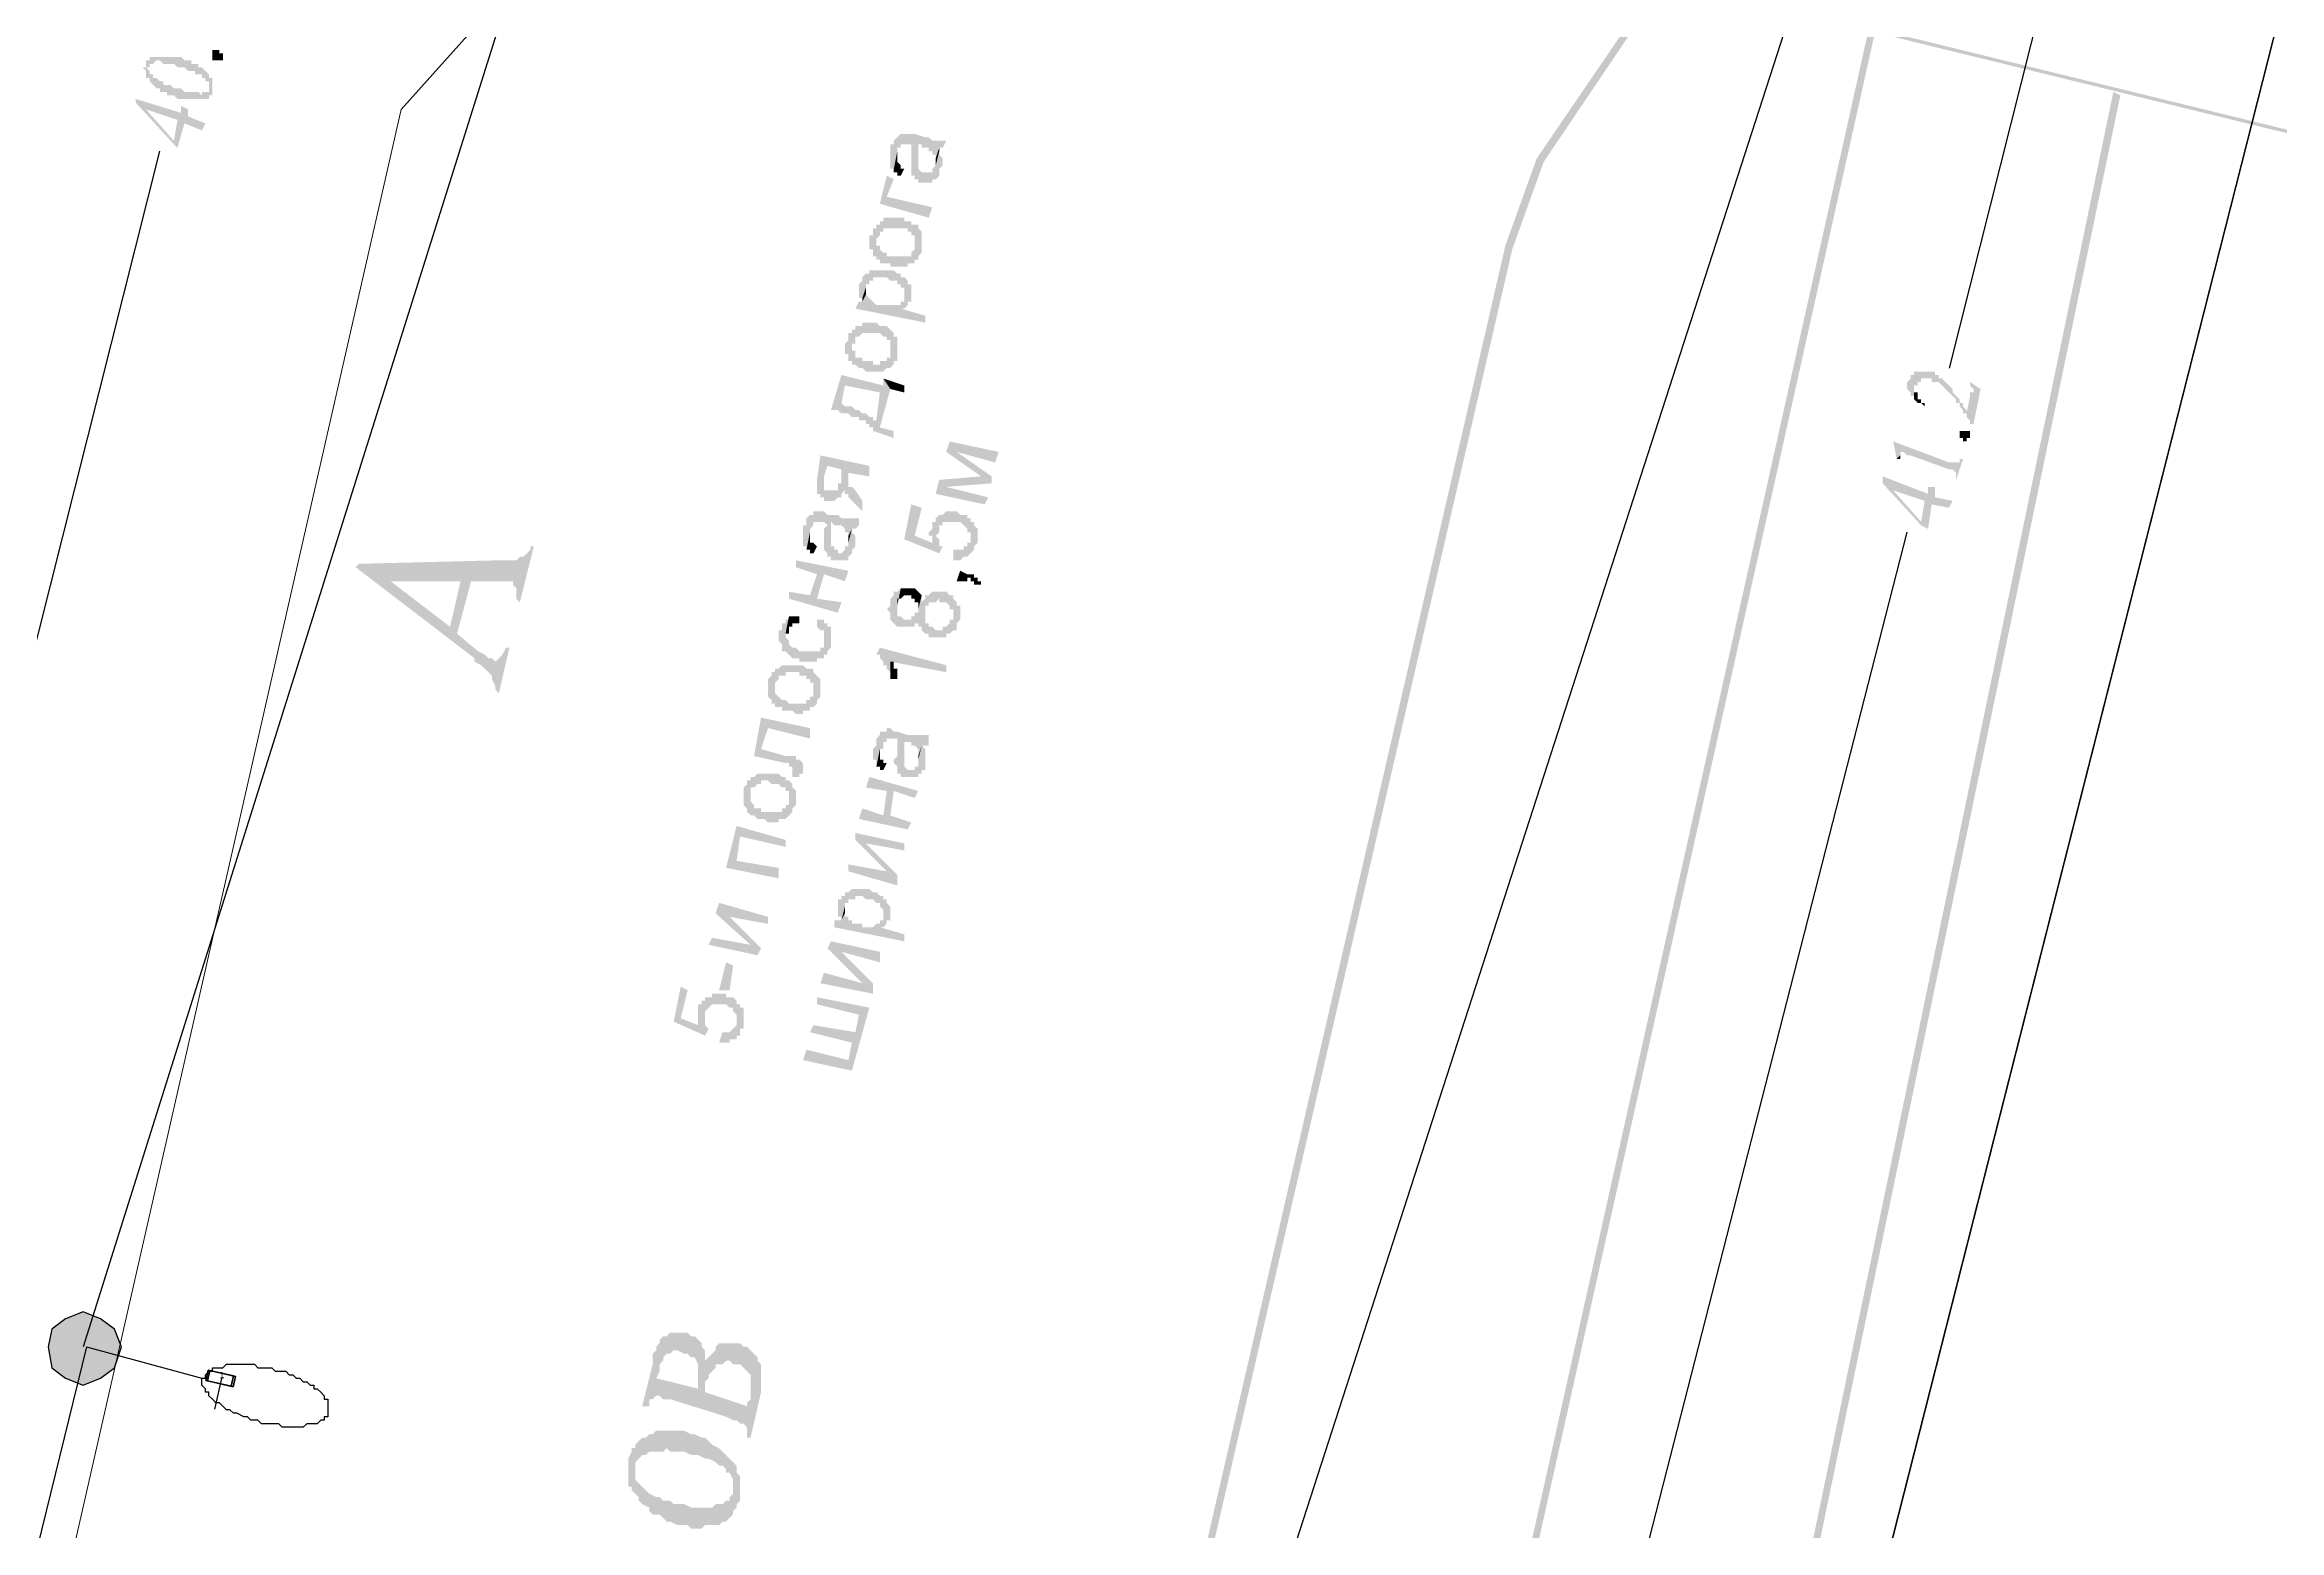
# Model space of a CAD drawing. Extents: x 243 to 885, y -99 to 1005.
# Drawn here: x 317.4 to 353.2, y 21.54 to 45.34 of the extents above; entities that cross this region are included whole.
import ezdxf

# ---------------------------------------------------------------- set-up
doc = ezdxf.new("R2010")
doc.units = 0
doc.header["$MEASUREMENT"] = 0
for name, color, linetype in [('DLXLUM01', 6, 'Continuous'), ('DLXLUMEX', 2, 'Continuous'), ('DLXSCENE', 7, 'Continuous'), ('PDF _Геометрия', 7, 'Continuous'), ('PDF _Сплошная заливка', 7, 'Continuous')]:
    doc.layers.add(name, color=color, linetype=linetype)

# ---------------------------------------------------------------- blocks, each defined once
blk = doc.blocks.new('*U44')
for p, q in [((-0.185, 0.13), (-0.224, -0.035)), ((-0.224, -0.035), (-0.185, 0.13)), ((-0.156, 0.124), (-0.195, -0.042)), ((-0.195, -0.042), (-0.156, 0.124)), ((0.224, 0.035), (-0.185, 0.13)), ((-0.156, 0.124), (-0.185, 0.13)), ((-0.185, 0.13), (0.224, 0.035)), ((-0.185, 0.13), (-0.156, 0.124)), ((0.253, 0.028), (-0.156, 0.124)), ((-0.156, 0.124), (0.253, 0.028)), ((0.185, -0.13), (0.224, 0.035)), ((0.224, 0.035), (0.185, -0.13)), ((0.214, -0.137), (0.253, 0.028)), ((0.253, 0.028), (0.214, -0.137)), ((0.224, 0.035), (0.253, 0.028)), ((0.253, 0.028), (0.224, 0.035)), ((-0.224, -0.035), (0.185, -0.13)), ((0.185, -0.13), (-0.224, -0.035)), ((-0.224, -0.035), (-0.195, -0.042)), ((-0.195, -0.042), (-0.224, -0.035)), ((-0.195, -0.042), (0.214, -0.137)), ((0.214, -0.137), (-0.195, -0.042)), ((0.185, -0.13), (0.214, -0.137)), ((0.214, -0.137), (0.185, -0.13))]:
    blk.add_line(p, q)
at = {"color": 1}
blk.add_line((0.029, -0.007), (-0.084, -0.494), dxfattribs=at)
at = {"layer": 'DLXLUMEX', "color": 7}
blk.add_text('1', height=0.1, dxfattribs=at).set_placement((0, 0))
blk = doc.blocks.new('*U46')
blk.add_line((33.147, -9.687), (212.825, 698.104))

msp = doc.modelspace()

# ---------------------------------------------------------------- hatches: boundary and pattern name
at = {"layer": 'PDF _Сплошная заливка', "linetype": 'ByBlock', "transparency": 33554559}
h = msp.add_hatch(color=256, dxfattribs=at)
h.paths.add_polyline_path([(332.402, -18.186), (321.932, -63.763), (347.576, -69.698), (347.968, -72.441), (347.632, -75.409), (347.016, -76.921), (345.448, -78.88), (344.216, -79.44), (342.537, -80.168), (341.137, -80.28), (327.755, -77.145), (326.299, -76.193), (324.06, -74.401), (322.044, -72.329), (321.26, -70.817), (319.524, -67.122), (318.012, -61.803), (317.676, -58.667), (320.868, -44.67), (334.026, 12.218), (340.913, 42.061), (341.417, 43.461), (342.929, 45.701), (344.216, 46.149), (346.618, 45.561)])
h.paths.add_polyline_path([(346.724, 45.535), (354.743, 43.573), (354.743, 43.629), (346.736, 45.588), (346.736, 45.589), (346.734, 45.589), (344.216, 46.205), (342.873, 45.813), (341.305, 43.517), (340.801, 42.117), (333.914, 12.218), (320.756, -44.67), (317.565, -58.667), (317.9, -61.803), (319.412, -67.178), (321.148, -70.873), (321.932, -72.385), (324.004, -74.457), (326.243, -76.249), (327.755, -77.257), (341.081, -80.392), (342.537, -80.224), (344.272, -79.552), (345.504, -78.936), (347.128, -76.977), (347.688, -75.409), (348.08, -72.441), (347.688, -69.586), (322.044, -63.707), (332.514, -18.186)], flags=0)
for color, points in [(256, [(319.02, 44.973), (318.964, 44.973), (319.02, 44.917), (319.02, 44.861), (319.02, 44.973), (319.076, 44.973), (319.076, 45.029), (319.132, 45.029), (319.188, 45.085), (319.244, 45.085), (319.3, 45.029), (319.356, 45.029), (319.412, 45.029), (319.468, 45.029), (319.524, 44.973), (319.58, 44.973), (319.636, 44.973), (319.692, 44.917), (319.748, 44.917), (319.804, 44.917), (319.804, 44.861), (319.86, 44.861), (319.916, 44.861), (319.916, 44.805), (319.972, 44.805), (319.972, 44.749), (320.028, 44.749), (320.028, 44.693), (320.028, 44.637), (320.028, 44.525), (320.084, 44.525), (320.084, 44.581), (320.084, 44.637), (320.084, 44.693), (320.084, 44.749), (320.084, 44.805), (320.028, 44.805), (320.028, 44.861), (319.972, 44.917), (319.916, 44.973), (319.86, 44.973), (319.86, 45.029), (319.804, 45.029), (319.748, 45.029), (319.748, 45.085), (319.692, 45.085), (319.636, 45.085), (319.58, 45.141), (319.524, 45.141), (319.468, 45.141), (319.412, 45.141), (319.356, 45.141), (319.3, 45.141), (319.244, 45.141), (319.188, 45.141), (319.132, 45.141), (319.076, 45.141), (319.076, 45.085), (319.02, 45.085), (319.02, 45.029)]), (256, [(320.084, 45.197), (320.084, 45.253), (320.14, 45.253), (320.196, 45.253), (320.196, 45.197), (320.252, 45.197), (320.252, 45.141), (320.252, 45.085), (320.196, 45.085), (320.14, 45.085), (320.084, 45.085), (320.084, 45.141), (320.084, 45.197)]), (256, [(319.02, 44.861), (319.02, 44.805), (319.076, 44.805), (319.076, 44.749), (319.132, 44.693), (319.188, 44.637), (319.244, 44.637), (319.244, 44.581), (319.3, 44.581), (319.356, 44.581), (319.356, 44.525), (319.412, 44.525), (319.468, 44.525), (319.524, 44.469), (319.58, 44.469), (319.636, 44.469), (319.692, 44.469), (319.748, 44.469), (319.804, 44.469), (319.86, 44.469), (319.916, 44.469), (319.972, 44.469), (320.028, 44.469), (320.028, 44.525), (320.028, 44.637), (320.028, 44.581), (319.972, 44.581), (319.916, 44.581), (319.916, 44.525), (319.86, 44.581), (319.804, 44.581), (319.748, 44.581), (319.692, 44.581), (319.636, 44.581), (319.58, 44.637), (319.524, 44.637), (319.468, 44.637), (319.412, 44.693), (319.356, 44.693), (319.3, 44.693), (319.3, 44.749), (319.244, 44.749), (319.188, 44.805), (319.132, 44.805), (319.132, 44.861), (319.076, 44.861), (319.076, 44.917), (319.02, 44.973)]), (256, [(318.852, 44.469), (318.852, 44.413), (319.468, 43.741), (319.524, 43.685), (319.636, 44.077), (319.916, 43.965), (319.972, 44.077), (319.692, 44.189), (319.692, 44.301), (319.58, 44.357), (319.58, 44.245), (319.468, 43.797), (319.02, 44.301)]), (256, [(318.852, 44.469), (319.02, 44.301), (319.524, 44.133), (319.468, 43.797), (319.58, 44.245)]), (256, [(350.656, 44.525), (350.544, 44.581), (344.664, 16.249), (329.211, -49.317), (326.467, -61.243), (328.539, -62.923), (346.96, -67.066), (346.96, -66.954), (328.595, -62.867), (326.579, -61.187), (329.323, -49.373), (344.776, 16.249)]), (1, [(330.946, 43.629), (330.946, 43.349), (331.002, 43.349), (331.058, 43.629), (331.058, 43.685), (331.114, 43.685), (331.114, 43.741), (331.17, 43.741), (331.226, 43.741), (331.282, 43.741), (331.282, 43.685), (331.282, 43.629), (331.282, 43.573), (331.282, 43.517), (331.282, 43.461), (331.282, 43.405), (331.282, 43.349), (331.282, 43.293), (331.394, 43.741), (331.45, 43.741), (331.45, 43.685), (331.506, 43.685), (331.562, 43.685), (331.562, 43.629), (331.618, 43.629), (331.618, 43.573), (331.674, 43.573), (331.674, 43.517), (331.73, 43.685), (331.786, 43.685), (331.842, 43.797), (331.786, 43.797), (331.73, 43.797), (331.674, 43.797), (331.618, 43.797), (331.562, 43.853), (331.506, 43.853), (331.338, 43.909), (331.282, 43.909), (331.226, 43.909), (331.17, 43.909), (331.114, 43.909), (331.058, 43.853), (331.002, 43.797), (331.002, 43.741), (330.946, 43.741), (330.946, 43.685)]), (1, [(331.282, 43.293), (331.282, 43.237), (331.338, 43.237), (331.338, 43.181), (331.394, 43.181), (331.394, 43.125), (331.45, 43.125), (331.506, 43.125), (331.562, 43.125), (331.618, 43.125), (331.618, 43.181), (331.674, 43.181), (331.73, 43.237), (331.73, 43.293), (331.73, 43.349), (331.786, 43.405), (331.786, 43.461), (331.786, 43.517), (331.73, 43.573), (331.73, 43.629), (331.674, 43.405), (331.618, 43.349), (331.618, 43.293), (331.562, 43.293), (331.506, 43.293), (331.45, 43.293), (331.394, 43.349), (331.394, 43.405), (331.394, 43.461), (331.394, 43.517), (331.394, 43.573), (331.394, 43.629), (331.394, 43.685), (331.394, 43.741)]), (1, [(331.674, 43.517), (331.674, 43.405), (331.73, 43.629), (331.73, 43.685)]), (1, [(331.002, 43.349), (331.002, 43.293), (331.058, 43.293), (331.058, 43.237), (331.114, 43.237), (331.17, 43.349), (331.114, 43.349), (331.114, 43.405), (331.058, 43.461), (331.058, 43.517), (331.058, 43.573), (331.058, 43.629)]), (1, [(330.89, 43.237), (330.779, 42.789), (331.562, 42.565), (331.618, 42.733), (330.89, 42.901), (331.002, 43.181)]), (1, [(330.611, 42.285), (330.611, 42.061), (330.667, 42.061), (330.667, 41.949), (330.723, 42.229), (330.779, 42.285), (330.779, 42.341), (330.835, 42.341), (330.835, 42.397), (330.89, 42.397), (330.946, 42.397), (331.002, 42.397), (331.058, 42.397), (331.114, 42.397), (331.17, 42.397), (331.226, 42.397), (331.226, 42.341), (331.282, 42.341), (331.282, 42.285), (331.338, 42.285), (331.338, 42.229), (331.338, 42.173), (331.338, 42.117), (331.282, 41.837), (331.338, 41.837), (331.338, 41.893), (331.394, 41.893), (331.394, 41.949), (331.45, 42.005), (331.45, 42.061), (331.45, 42.117), (331.45, 42.173), (331.45, 42.229), (331.45, 42.285), (331.45, 42.341), (331.394, 42.397), (331.394, 42.453), (331.338, 42.453), (331.282, 42.453), (331.282, 42.509), (331.226, 42.509), (331.17, 42.509), (331.17, 42.565), (331.114, 42.565), (331.058, 42.565), (331.002, 42.565), (330.946, 42.565), (330.89, 42.565), (330.835, 42.565), (330.835, 42.509), (330.779, 42.509), (330.779, 42.453), (330.723, 42.453), (330.723, 42.397), (330.667, 42.397), (330.667, 42.341), (330.667, 42.285)]), (1, [(330.667, 41.949), (330.723, 41.949), (330.723, 41.893), (330.779, 41.893), (330.779, 41.837), (330.835, 41.837), (330.89, 41.837), (330.946, 41.837), (330.946, 41.781), (331.002, 41.781), (331.058, 41.781), (331.114, 41.781), (331.17, 41.781), (331.226, 41.781), (331.226, 41.837), (331.282, 41.837), (331.338, 42.117), (331.338, 42.061), (331.282, 42.005), (331.282, 41.949), (331.226, 41.949), (331.17, 41.949), (331.114, 41.949), (331.058, 41.949), (331.002, 41.949), (330.946, 41.949), (330.89, 41.949), (330.89, 42.005), (330.835, 42.005), (330.779, 42.061), (330.779, 42.117), (330.723, 42.117), (330.723, 42.173), (330.723, 42.229)]), (1, [(330.443, 41.501), (330.443, 41.277), (330.499, 41.277), (330.555, 41.445), (330.555, 41.501), (330.611, 41.501), (330.611, 41.557), (330.667, 41.557), (330.667, 41.613), (330.723, 41.613), (330.779, 41.613), (330.835, 41.613), (330.89, 41.613), (330.946, 41.557), (331.002, 41.557), (331.058, 41.557), (331.058, 41.501), (331.114, 41.501), (331.114, 41.445), (331.17, 41.445), (331.17, 41.389), (331.17, 41.333), (331.17, 41.277), (331.114, 41.109), (331.17, 41.109), (331.226, 41.165), (331.226, 41.221), (331.282, 41.221), (331.282, 41.277), (331.282, 41.333), (331.282, 41.389), (331.282, 41.445), (331.282, 41.501), (331.226, 41.501), (331.226, 41.557), (331.17, 41.613), (331.114, 41.613), (331.114, 41.669), (331.058, 41.669), (331.002, 41.725), (330.946, 41.725), (330.89, 41.725), (330.835, 41.725), (330.779, 41.725), (330.723, 41.725), (330.667, 41.725), (330.611, 41.725), (330.611, 41.669), (330.555, 41.669), (330.499, 41.613), (330.499, 41.557)]), (1, [(330.443, 41.221), (330.387, 41.109), (331.506, 40.885), (331.506, 40.997), (331.114, 41.109), (331.17, 41.277), (331.17, 41.221), (331.114, 41.221), (331.114, 41.165), (331.058, 41.165), (331.002, 41.165), (330.946, 41.165), (330.89, 41.165), (330.835, 41.165), (330.779, 41.165), (330.723, 41.165), (330.667, 41.221), (330.611, 41.277), (330.555, 41.333), (330.499, 41.221)]), (1, [(330.499, 41.277), (330.499, 41.221), (330.555, 41.333), (330.555, 41.445)]), (1, [(330.275, 40.605), (330.219, 40.549), (330.219, 40.381), (330.275, 40.381), (330.275, 40.325), (330.275, 40.269), (330.331, 40.549), (330.387, 40.549), (330.387, 40.605), (330.387, 40.661), (330.443, 40.661), (330.499, 40.717), (330.555, 40.717), (330.611, 40.717), (330.667, 40.717), (330.723, 40.717), (330.779, 40.717), (330.835, 40.661), (330.89, 40.661), (330.89, 40.605), (330.946, 40.605), (330.946, 40.549), (330.946, 40.493), (330.946, 40.437), (330.89, 40.158), (330.946, 40.158), (331.002, 40.214), (331.002, 40.269), (331.058, 40.269), (331.058, 40.325), (331.058, 40.381), (331.058, 40.437), (331.058, 40.493), (331.058, 40.549), (331.058, 40.605), (331.058, 40.661), (331.002, 40.661), (331.002, 40.717), (330.946, 40.773), (330.89, 40.829), (330.835, 40.829), (330.779, 40.829), (330.723, 40.885), (330.667, 40.885), (330.611, 40.885), (330.555, 40.885), (330.499, 40.885), (330.499, 40.829), (330.443, 40.829), (330.387, 40.829), (330.387, 40.773), (330.331, 40.773), (330.331, 40.717), (330.275, 40.717), (330.275, 40.661)]), (1, [(330.275, 40.269), (330.331, 40.269), (330.331, 40.214), (330.387, 40.214), (330.443, 40.158), (330.499, 40.158), (330.555, 40.102), (330.611, 40.102), (330.667, 40.102), (330.723, 40.102), (330.779, 40.102), (330.835, 40.102), (330.89, 40.158), (330.946, 40.437), (330.946, 40.381), (330.946, 40.325), (330.89, 40.325), (330.89, 40.269), (330.835, 40.269), (330.779, 40.269), (330.779, 40.214), (330.723, 40.214), (330.667, 40.214), (330.667, 40.269), (330.611, 40.269), (330.555, 40.269), (330.499, 40.269), (330.499, 40.325), (330.443, 40.325), (330.387, 40.325), (330.387, 40.381), (330.387, 40.437), (330.331, 40.437), (330.331, 40.493), (330.331, 40.549)]), (1, [(330.163, 40.046), (329.995, 39.486), (330.051, 39.486), (330.107, 39.486), (330.219, 39.878), (330.779, 39.766), (330.723, 39.318), (330.667, 39.206), (330.667, 39.15), (331.002, 39.038), (331.002, 39.15), (330.779, 39.206), (330.946, 39.822), (330.835, 39.99), (330.835, 39.878)]), (1, [(330.107, 39.486), (330.163, 39.43), (330.275, 39.43), (330.331, 39.374), (330.387, 39.374), (330.443, 39.374), (330.443, 39.318), (330.499, 39.318), (330.555, 39.318), (330.555, 39.262), (330.611, 39.262), (330.611, 39.206), (330.667, 39.206), (330.723, 39.318), (330.667, 39.318), (330.667, 39.374), (330.611, 39.374), (330.555, 39.43), (330.499, 39.43), (330.443, 39.486), (330.387, 39.486), (330.331, 39.542), (330.275, 39.542), (330.219, 39.542), (330.163, 39.598), (330.219, 39.878)]), (1, [(330.835, 39.99), (330.946, 39.822), (331.17, 39.766), (331.17, 39.878)]), (256, [(347.24, 39.934), (347.24, 39.822), (347.296, 39.766), (347.296, 39.71), (347.352, 39.71), (347.352, 39.878), (347.408, 39.878), (347.408, 39.934), (347.464, 39.934), (347.464, 39.99), (347.52, 39.99), (347.576, 39.99), (347.632, 39.99), (347.632, 39.934), (347.688, 39.934), (347.744, 39.934), (347.8, 39.878), (347.856, 39.822), (347.912, 39.766), (347.968, 39.71), (348.024, 39.654), (348.024, 39.598), (348.08, 39.598), (348.08, 39.542), (348.136, 39.486), (348.136, 39.43), (348.192, 39.43), (348.192, 39.374), (348.192, 39.43), (348.192, 39.486), (348.136, 39.542), (348.136, 39.598), (348.08, 39.598), (348.08, 39.654), (348.024, 39.71), (347.968, 39.766), (347.968, 39.822), (347.912, 39.878), (347.856, 39.934), (347.8, 39.99), (347.744, 39.99), (347.744, 40.046), (347.688, 40.046), (347.688, 40.102), (347.632, 40.102), (347.576, 40.102), (347.52, 40.102), (347.464, 40.102), (347.408, 40.102), (347.352, 40.102), (347.352, 40.046), (347.296, 40.046), (347.296, 39.99)]), (256, [(347.352, 39.71), (347.352, 39.654), (347.408, 39.598), (347.464, 39.598), (347.52, 39.542), (347.52, 39.598), (347.464, 39.598), (347.464, 39.654), (347.408, 39.654), (347.408, 39.71), (347.408, 39.766), (347.352, 39.766), (347.352, 39.822), (347.352, 39.878)]), (256, [(348.248, 39.934), (348.248, 39.878), (348.304, 39.822), (348.304, 39.766), (348.248, 39.766), (348.248, 39.71), (348.192, 39.43), (348.192, 39.374), (348.248, 39.318), (348.248, 39.262), (348.304, 39.262), (348.416, 39.822)]), (256, [(348.08, 39.094), (348.08, 39.15), (348.136, 39.15), (348.192, 39.15), (348.248, 39.15), (348.248, 39.094), (348.248, 39.038), (348.192, 39.038), (348.192, 38.982), (348.136, 38.982), (348.136, 39.038), (348.08, 39.038), (348.08, 39.094)]), (1, [(329.827, 38.758), (329.771, 38.366), (329.771, 38.142), (329.827, 38.142), (329.939, 38.59), (330.163, 38.534), (330.163, 38.366), (330.107, 38.086), (330.163, 38.086), (330.163, 38.142), (330.219, 38.198), (330.275, 38.478), (330.611, 38.422), (330.611, 38.59)]), (1, [(331.898, 38.982), (331.842, 38.814), (332.402, 38.422), (332.57, 38.31), (332.57, 38.422), (332.01, 38.814)]), (1, [(331.898, 38.982), (332.01, 38.814), (332.626, 38.646), (332.682, 38.814)]), (256, [(347.016, 38.982), (347.072, 38.702), (347.128, 38.758), (347.128, 38.814), (347.184, 38.814), (347.24, 38.758), (347.296, 38.758), (347.912, 38.534), (347.968, 38.534), (348.024, 38.478), (348.024, 38.422), (348.024, 38.366), (348.136, 38.702), (348.08, 38.702), (348.08, 38.646), (348.024, 38.646), (347.968, 38.646), (347.912, 38.646)]), (256, [(347.072, 38.702), (347.128, 38.702), (347.128, 38.758)]), (1, [(329.827, 38.142), (329.827, 38.086), (329.883, 38.086), (329.883, 38.03), (329.939, 38.03), (329.995, 38.03), (330.051, 38.03), (330.107, 38.086), (330.163, 38.366), (330.163, 38.31), (330.107, 38.31), (330.107, 38.254), (330.107, 38.198), (330.051, 38.198), (329.995, 38.198), (329.939, 38.198), (329.883, 38.198), (329.883, 38.254), (329.883, 38.31), (329.883, 38.366), (329.883, 38.422), (329.939, 38.59)]), (1, [(330.219, 38.198), (330.219, 38.142), (330.275, 38.142), (330.275, 38.086), (330.499, 37.862), (330.499, 38.03), (330.387, 38.198), (330.331, 38.254), (330.275, 38.254), (330.275, 38.31), (330.275, 38.366), (330.275, 38.422), (330.275, 38.478)]), (1, [(331.73, 38.366), (331.674, 38.142), (332.458, 37.974), (332.514, 38.086), (331.842, 38.254)]), (1, [(331.73, 38.366), (331.842, 38.254), (332.57, 38.31), (332.402, 38.422)]), (256, [(346.848, 38.422), (346.848, 38.31), (347.464, 37.638), (347.576, 37.582), (347.632, 37.974), (347.912, 37.918), (347.968, 38.03), (347.688, 38.086), (347.688, 38.254), (347.576, 38.254), (347.576, 38.142), (347.464, 37.694), (347.016, 38.198)]), (256, [(346.848, 38.422), (347.016, 38.198), (347.52, 38.03), (347.464, 37.694), (347.576, 38.142)]), (1, [(331.282, 37.974), (331.17, 37.414), (331.73, 37.19), (331.786, 37.302), (331.73, 37.302), (331.73, 37.358), (331.73, 37.414), (331.674, 37.47), (331.73, 37.526), (331.73, 37.806), (331.618, 37.358), (331.338, 37.47), (331.45, 37.918)]), (1, [(329.547, 37.582), (329.547, 37.302), (329.603, 37.302), (329.603, 37.246), (329.659, 37.526), (329.659, 37.582), (329.715, 37.638), (329.715, 37.694), (329.771, 37.694), (329.827, 37.694), (329.883, 37.694), (329.939, 37.638), (329.883, 37.582), (329.883, 37.526), (329.883, 37.47), (329.883, 37.414), (329.883, 37.358), (329.883, 37.302), (329.883, 37.246), (329.995, 37.694), (330.051, 37.638), (330.107, 37.638), (330.163, 37.638), (330.219, 37.582), (330.219, 37.526), (330.275, 37.526), (330.275, 37.47), (330.331, 37.582), (330.387, 37.582), (330.443, 37.638), (330.443, 37.75), (330.387, 37.75), (330.331, 37.75), (330.275, 37.75), (330.219, 37.75), (330.163, 37.75), (330.107, 37.806), (329.939, 37.806), (329.883, 37.862), (329.827, 37.862), (329.771, 37.862), (329.715, 37.862), (329.715, 37.806), (329.659, 37.806), (329.603, 37.75), (329.603, 37.694), (329.603, 37.638), (329.547, 37.638)]), (1, [(329.883, 37.246), (329.939, 37.19), (329.939, 37.134), (329.995, 37.134), (329.995, 37.078), (330.051, 37.078), (330.107, 37.078), (330.163, 37.078), (330.219, 37.078), (330.275, 37.078), (330.275, 37.134), (330.331, 37.19), (330.331, 37.246), (330.387, 37.302), (330.387, 37.358), (330.387, 37.414), (330.387, 37.47), (330.331, 37.526), (330.331, 37.582), (330.275, 37.358), (330.275, 37.302), (330.219, 37.302), (330.219, 37.246), (330.163, 37.19), (330.107, 37.19), (330.107, 37.246), (330.051, 37.246), (330.051, 37.302), (329.995, 37.302), (329.995, 37.358), (329.995, 37.414), (329.995, 37.47), (329.995, 37.526), (329.995, 37.582), (329.995, 37.638), (329.995, 37.694)]), (1, [(331.618, 37.582), (331.562, 37.526), (331.562, 37.47), (331.618, 37.47), (331.618, 37.414), (331.618, 37.358), (331.73, 37.806), (331.674, 37.75), (331.674, 37.694), (331.618, 37.694), (331.618, 37.638)]), (1, [(331.73, 37.806), (331.73, 37.526), (331.73, 37.638), (331.786, 37.638), (331.786, 37.694), (331.842, 37.694), (331.898, 37.694), (331.954, 37.694), (332.01, 37.694), (332.066, 37.694), (332.122, 37.638), (332.178, 37.582), (332.178, 37.526), (332.234, 37.526), (332.234, 37.47), (332.234, 37.414), (332.29, 37.694), (332.234, 37.694), (332.234, 37.75), (332.178, 37.75), (332.178, 37.806), (332.122, 37.806), (332.066, 37.806), (332.01, 37.862), (331.954, 37.862), (331.898, 37.862), (331.842, 37.862), (331.786, 37.806)]), (1, [(331.954, 37.246), (331.954, 37.078), (332.01, 37.078), (332.066, 37.078), (332.122, 37.134), (332.178, 37.134), (332.234, 37.19), (332.29, 37.246), (332.29, 37.302), (332.346, 37.358), (332.346, 37.414), (332.346, 37.47), (332.346, 37.526), (332.346, 37.582), (332.29, 37.638), (332.29, 37.694), (332.234, 37.414), (332.234, 37.358), (332.178, 37.358), (332.178, 37.302), (332.122, 37.302), (332.122, 37.246), (332.066, 37.246), (332.01, 37.246)]), (256, [(322.436, 37.022), (322.94, 36.742), (324.06, 36.742), (323.892, 36.014), (324.228, 36.742), (324.619, 36.742), (324.675, 36.742), (324.731, 36.742), (324.843, 36.742), (324.899, 36.742), (324.899, 36.686), (324.955, 36.63), (324.955, 36.574), (324.955, 36.518), (324.955, 36.462), (325.011, 36.406), (325.235, 37.302), (325.179, 37.302), (325.179, 37.246), (325.123, 37.19), (325.067, 37.134), (325.011, 37.134), (324.955, 37.078), (324.843, 37.078), (324.787, 37.078), (324.675, 37.078)]), (1, [(329.603, 37.246), (329.659, 37.246), (329.659, 37.19), (329.715, 37.19), (329.771, 37.302), (329.715, 37.358), (329.659, 37.358), (329.659, 37.414), (329.659, 37.47), (329.659, 37.526)]), (1, [(330.275, 37.47), (330.275, 37.358), (330.331, 37.582)]), (256, [(322.436, 37.022), (322.38, 36.966), (324.283, 35.51), (324.283, 35.454), (324.395, 35.398), (324.451, 35.342), (324.507, 35.286), (324.563, 35.23), (324.563, 35.174), (324.619, 35.062), (324.619, 35.006), (324.675, 34.95), (324.843, 35.678), (324.787, 35.678), (324.731, 35.566), (324.675, 35.51), (324.619, 35.454), (324.563, 35.51), (324.507, 35.51), (324.451, 35.566), (324.339, 35.622), (324.004, 35.902), (324.228, 36.742), (323.892, 36.014), (322.94, 36.742)]), (1, [(329.435, 37.078), (329.435, 36.966), (329.771, 36.854), (329.659, 36.518), (329.883, 36.854), (330.219, 36.742), (330.275, 36.91)]), (1, [(332.066, 36.91), (332.01, 36.742), (332.178, 36.742), (332.178, 36.798), (332.234, 36.798), (332.234, 36.742), (332.29, 36.742), (332.29, 36.686), (332.346, 36.686), (332.402, 36.686), (332.402, 36.742), (332.346, 36.742), (332.346, 36.798), (332.29, 36.798), (332.29, 36.854), (332.234, 36.854), (332.178, 36.854)]), (1, [(329.323, 36.574), (329.323, 36.462), (330.107, 36.238), (330.163, 36.406), (329.771, 36.462), (329.883, 36.854), (329.659, 36.518)]), (1, [(330.946, 36.406), (330.946, 36.35), (330.89, 36.294), (330.946, 36.238), (330.946, 36.182), (330.946, 36.126), (331.002, 36.07), (331.058, 36.014), (331.114, 36.014), (331.17, 36.014), (331.226, 36.014), (331.282, 36.014), (331.338, 36.014), (331.338, 36.07), (331.394, 36.07), (331.394, 36.126), (331.394, 36.07), (331.394, 36.014), (331.45, 36.014), (331.506, 36.238), (331.506, 36.294), (331.506, 36.35), (331.562, 36.35), (331.562, 36.406), (331.618, 36.406), (331.674, 36.406), (331.73, 36.462), (331.73, 36.406), (331.786, 36.406), (331.842, 36.406), (331.898, 36.35), (331.898, 36.294), (331.954, 36.294), (331.954, 36.238), (331.954, 36.182), (331.898, 35.902), (331.954, 35.958), (332.01, 35.958), (332.01, 36.014), (332.01, 36.07), (332.066, 36.126), (332.066, 36.182), (332.066, 36.238), (332.066, 36.294), (332.066, 36.35), (332.01, 36.35), (332.01, 36.406), (331.954, 36.462), (331.954, 36.518), (331.898, 36.518), (331.842, 36.574), (331.786, 36.574), (331.73, 36.574), (331.674, 36.574), (331.618, 36.574), (331.562, 36.518), (331.506, 36.518), (331.506, 36.462), (331.45, 36.406), (331.45, 36.462), (331.45, 36.518), (331.394, 36.294), (331.394, 36.238), (331.338, 36.238), (331.338, 36.182), (331.282, 36.182), (331.282, 36.126), (331.226, 36.126), (331.17, 36.126), (331.114, 36.182), (331.058, 36.182), (331.058, 36.238), (331.058, 36.294), (331.058, 36.35), (331.114, 36.63), (331.058, 36.574), (331.002, 36.574), (331.002, 36.518), (330.946, 36.462)]), (1, [(331.114, 36.63), (331.058, 36.35), (331.058, 36.462), (331.114, 36.462), (331.17, 36.518), (331.226, 36.518), (331.282, 36.518), (331.282, 36.462), (331.338, 36.462), (331.338, 36.406), (331.394, 36.406), (331.394, 36.35), (331.394, 36.294), (331.45, 36.518), (331.394, 36.574), (331.338, 36.63), (331.282, 36.63), (331.226, 36.63), (331.17, 36.63)]), (1, [(329.155, 35.958), (329.155, 35.79), (329.211, 35.734), (329.211, 35.678), (329.211, 35.622), (329.267, 35.622), (329.323, 35.566), (329.379, 35.51), (329.435, 35.51), (329.491, 35.51), (329.491, 35.454), (329.547, 35.454), (329.603, 35.454), (329.659, 35.454), (329.715, 35.454), (329.771, 35.454), (329.771, 35.51), (329.827, 35.51), (329.883, 35.79), (329.883, 35.734), (329.883, 35.678), (329.827, 35.678), (329.827, 35.622), (329.771, 35.622), (329.715, 35.622), (329.659, 35.622), (329.603, 35.622), (329.547, 35.622), (329.491, 35.622), (329.435, 35.678), (329.379, 35.678), (329.323, 35.734), (329.323, 35.79), (329.267, 35.846), (329.267, 35.902), (329.323, 36.182), (329.323, 36.126), (329.267, 36.126), (329.267, 36.07), (329.211, 36.07), (329.211, 36.014), (329.211, 35.958)]), (1, [(329.323, 36.182), (329.267, 35.902), (329.323, 35.902), (329.323, 36.014), (329.379, 36.014), (329.379, 36.07), (329.435, 36.07), (329.491, 36.07), (329.491, 36.182), (329.435, 36.182), (329.379, 36.182)]), (1, [(331.45, 36.014), (331.45, 35.958), (331.506, 35.902), (331.562, 35.902), (331.562, 35.846), (331.618, 35.846), (331.674, 35.846), (331.73, 35.846), (331.786, 35.846), (331.842, 35.846), (331.842, 35.902), (331.898, 35.902), (331.954, 36.182), (331.954, 36.126), (331.898, 36.126), (331.898, 36.07), (331.842, 36.014), (331.786, 36.014), (331.786, 35.958), (331.73, 35.958), (331.674, 35.958), (331.618, 36.014), (331.562, 36.014), (331.562, 36.07), (331.506, 36.07), (331.506, 36.126), (331.506, 36.182), (331.506, 36.238)]), (1, [(329.771, 36.014), (329.827, 35.958), (329.883, 35.958), (329.883, 35.902), (329.883, 35.846), (329.883, 35.79), (329.827, 35.51), (329.883, 35.51), (329.883, 35.566), (329.939, 35.566), (329.939, 35.622), (329.995, 35.678), (329.995, 35.734), (329.995, 35.79), (329.995, 35.846), (329.995, 35.902), (329.995, 35.958), (329.995, 36.014), (329.939, 36.014), (329.939, 36.07), (329.883, 36.07), (329.883, 36.126), (329.827, 36.126), (329.771, 36.126)]), (1, [(330.779, 35.678), (330.723, 35.566), (330.779, 35.566), (330.779, 35.51), (330.835, 35.454), (330.835, 35.398), (330.89, 35.398), (330.89, 35.342), (330.946, 35.286), (330.946, 35.454), (331.842, 35.286), (331.842, 35.398)]), (1, [(330.946, 35.286), (330.946, 35.174), (331.058, 35.174), (331.058, 35.23), (331.058, 35.286), (331.058, 35.342), (331.002, 35.342), (331.002, 35.398), (331.002, 35.454), (330.946, 35.454)]), (1, [(328.987, 35.118), (328.987, 34.894), (329.043, 34.838), (329.099, 35.118), (329.155, 35.174), (329.155, 35.23), (329.211, 35.23), (329.267, 35.23), (329.267, 35.286), (329.323, 35.286), (329.379, 35.286), (329.435, 35.286), (329.491, 35.286), (329.491, 35.23), (329.547, 35.23), (329.603, 35.23), (329.603, 35.174), (329.659, 35.174), (329.659, 35.118), (329.715, 35.118), (329.715, 35.062), (329.715, 35.006), (329.715, 34.95), (329.659, 34.67), (329.659, 34.726), (329.715, 34.726), (329.771, 34.782), (329.771, 34.838), (329.827, 34.894), (329.827, 34.95), (329.827, 35.006), (329.827, 35.062), (329.827, 35.118), (329.827, 35.174), (329.771, 35.23), (329.715, 35.286), (329.715, 35.342), (329.659, 35.342), (329.603, 35.342), (329.547, 35.398), (329.491, 35.398), (329.435, 35.398), (329.379, 35.398), (329.323, 35.398), (329.267, 35.398), (329.211, 35.398), (329.155, 35.342), (329.099, 35.342), (329.099, 35.286), (329.043, 35.286), (329.043, 35.23), (328.987, 35.174)]), (1, [(329.043, 34.838), (329.043, 34.782), (329.099, 34.782), (329.099, 34.726), (329.155, 34.726), (329.211, 34.726), (329.211, 34.67), (329.267, 34.67), (329.323, 34.67), (329.379, 34.67), (329.435, 34.614), (329.491, 34.614), (329.547, 34.614), (329.547, 34.67), (329.603, 34.67), (329.659, 34.67), (329.715, 34.95), (329.715, 34.894), (329.659, 34.894), (329.659, 34.838), (329.603, 34.838), (329.603, 34.782), (329.547, 34.782), (329.491, 34.782), (329.435, 34.782), (329.379, 34.782), (329.323, 34.782), (329.267, 34.838), (329.211, 34.838), (329.155, 34.894), (329.099, 34.95), (329.099, 35.006), (329.099, 35.062), (329.099, 35.118)]), (1, [(328.875, 34.558), (328.763, 33.942), (329.267, 33.83), (329.323, 33.83), (329.323, 33.774), (329.379, 33.774), (329.379, 33.718), (329.379, 33.662), (329.379, 33.607), (329.491, 33.607), (329.491, 33.662), (329.547, 33.662), (329.547, 33.718), (329.547, 33.774), (329.547, 33.83), (329.491, 33.886), (329.435, 33.886), (329.435, 33.942), (329.379, 33.942), (329.323, 33.942), (329.267, 33.942), (328.875, 34.054), (328.987, 34.39)]), (1, [(328.875, 34.558), (328.987, 34.39), (329.659, 34.222), (329.659, 34.39)]), (1, [(330.723, 34.11), (330.667, 34.054), (330.667, 33.886), (330.723, 33.886), (330.723, 33.83), (330.723, 33.774), (330.779, 34.054), (330.835, 34.054), (330.835, 34.11), (330.835, 34.166), (330.89, 34.166), (330.89, 34.222), (330.946, 34.222), (331.002, 34.222), (331.058, 34.222), (331.058, 34.166), (331.058, 34.11), (331.058, 34.054), (331.058, 33.998), (331.058, 33.942), (331.002, 33.886), (331.002, 33.83), (331.058, 33.774), (331.17, 34.166), (331.226, 34.166), (331.282, 34.166), (331.282, 34.11), (331.338, 34.11), (331.394, 34.054), (331.394, 33.998), (331.394, 33.942), (331.45, 34.11), (331.506, 34.11), (331.562, 34.11), (331.562, 34.278), (331.506, 34.278), (331.45, 34.278), (331.394, 34.278), (331.338, 34.278), (331.282, 34.278), (331.226, 34.278), (331.058, 34.334), (331.002, 34.334), (330.946, 34.39), (330.89, 34.39), (330.89, 34.334), (330.835, 34.334), (330.779, 34.334), (330.779, 34.278), (330.723, 34.222), (330.723, 34.166)]), (1, [(330.723, 33.774), (330.779, 33.774), (330.779, 33.718), (330.835, 33.718), (330.89, 33.83), (330.835, 33.83), (330.835, 33.886), (330.779, 33.886), (330.779, 33.942), (330.779, 33.998), (330.779, 34.054)]), (1, [(331.058, 33.774), (331.058, 33.662), (331.114, 33.662), (331.114, 33.607), (331.17, 33.607), (331.226, 33.607), (331.282, 33.607), (331.338, 33.607), (331.394, 33.607), (331.394, 33.662), (331.45, 33.662), (331.45, 33.718), (331.506, 33.718), (331.506, 33.774), (331.506, 33.83), (331.506, 33.886), (331.506, 33.942), (331.506, 33.998), (331.506, 34.054), (331.45, 34.11), (331.394, 33.886), (331.394, 33.83), (331.394, 33.774), (331.338, 33.774), (331.338, 33.718), (331.282, 33.718), (331.226, 33.718), (331.17, 33.774), (331.17, 33.83), (331.17, 33.886), (331.17, 33.942), (331.17, 33.998), (331.17, 34.054), (331.17, 34.11), (331.17, 34.166)]), (1, [(331.394, 33.942), (331.394, 33.886), (331.45, 34.11)]), (1, [(328.595, 33.383), (328.595, 33.159), (328.651, 33.103), (328.707, 33.327), (328.707, 33.383), (328.707, 33.439), (328.763, 33.439), (328.819, 33.495), (328.875, 33.495), (328.875, 33.551), (328.931, 33.551), (328.987, 33.551), (329.043, 33.495), (329.099, 33.495), (329.155, 33.495), (329.211, 33.439), (329.267, 33.439), (329.267, 33.383), (329.323, 33.383), (329.323, 33.327), (329.323, 33.271), (329.323, 33.215), (329.267, 32.935), (329.323, 32.991), (329.379, 33.047), (329.379, 33.103), (329.435, 33.159), (329.435, 33.215), (329.435, 33.271), (329.435, 33.327), (329.435, 33.383), (329.379, 33.439), (329.379, 33.495), (329.323, 33.551), (329.267, 33.551), (329.267, 33.607), (329.211, 33.607), (329.155, 33.662), (329.099, 33.662), (329.043, 33.662), (328.987, 33.662), (328.931, 33.662), (328.875, 33.662), (328.819, 33.662), (328.763, 33.607), (328.707, 33.607), (328.707, 33.551), (328.651, 33.551), (328.651, 33.495), (328.595, 33.439)]), (1, [(328.651, 33.103), (328.651, 33.047), (328.707, 32.991), (328.763, 32.991), (328.819, 32.935), (328.875, 32.935), (328.931, 32.935), (328.987, 32.879), (329.043, 32.879), (329.099, 32.879), (329.155, 32.879), (329.155, 32.935), (329.211, 32.935), (329.267, 32.935), (329.323, 33.215), (329.323, 33.159), (329.267, 33.159), (329.267, 33.103), (329.211, 33.103), (329.211, 33.047), (329.155, 33.047), (329.099, 33.047), (329.043, 33.047), (328.987, 33.047), (328.931, 33.047), (328.875, 33.047), (328.875, 33.103), (328.819, 33.103), (328.763, 33.103), (328.763, 33.159), (328.707, 33.215), (328.707, 33.271), (328.707, 33.327)]), (1, [(330.499, 33.103), (330.443, 32.935), (331.226, 32.767), (331.282, 32.879), (330.946, 32.991), (331.002, 33.383), (330.835, 32.991)]), (1, [(330.611, 33.607), (330.555, 33.439), (330.89, 33.383), (330.835, 32.991), (331.002, 33.383), (331.338, 33.271), (331.394, 33.383)]), (1, [(328.483, 32.823), (328.315, 32.151), (329.155, 31.983), (329.155, 32.151), (328.483, 32.263), (328.539, 32.655)]), (1, [(328.483, 32.823), (328.539, 32.655), (329.267, 32.487), (329.267, 32.599)]), (1, [(330.387, 32.711), (330.387, 32.599), (330.89, 32.095), (331.058, 31.871), (331.058, 32.039), (330.555, 32.543)]), (1, [(330.387, 32.711), (330.555, 32.543), (331.17, 32.431), (331.17, 32.543)]), (1, [(330.275, 32.207), (330.275, 32.095), (331.058, 31.871), (330.89, 32.095)]), (1, [(328.203, 31.591), (328.147, 31.423), (328.707, 30.919), (328.819, 30.751), (328.875, 30.863), (328.371, 31.367)]), (1, [(328.203, 31.591), (328.371, 31.367), (328.987, 31.255), (328.987, 31.367)]), (1, [(330.107, 31.535), (330.107, 31.367), (330.163, 31.367), (330.163, 31.311), (330.219, 31.535), (330.219, 31.591), (330.275, 31.591), (330.275, 31.647), (330.331, 31.647), (330.387, 31.647), (330.387, 31.703), (330.443, 31.703), (330.499, 31.703), (330.555, 31.647), (330.611, 31.647), (330.667, 31.647), (330.723, 31.591), (330.779, 31.591), (330.779, 31.535), (330.835, 31.479), (330.835, 31.423), (330.835, 31.367), (330.779, 31.199), (330.835, 31.199), (330.89, 31.255), (330.89, 31.311), (330.946, 31.311), (330.946, 31.367), (330.946, 31.423), (330.946, 31.479), (330.946, 31.535), (330.89, 31.591), (330.89, 31.647), (330.835, 31.647), (330.835, 31.703), (330.779, 31.703), (330.723, 31.759), (330.667, 31.759), (330.611, 31.815), (330.555, 31.815), (330.499, 31.815), (330.443, 31.815), (330.387, 31.815), (330.331, 31.815), (330.275, 31.759), (330.219, 31.759), (330.219, 31.703), (330.163, 31.703), (330.163, 31.647), (330.107, 31.647), (330.107, 31.591)]), (1, [(330.163, 31.311), (330.219, 31.423), (330.219, 31.535)]), (1, [(330.051, 31.311), (330.051, 31.199), (331.17, 30.975), (331.17, 31.087), (330.779, 31.199), (330.835, 31.367), (330.835, 31.311), (330.779, 31.311), (330.779, 31.255), (330.723, 31.255), (330.667, 31.199), (330.611, 31.199), (330.555, 31.199), (330.499, 31.199), (330.499, 31.255), (330.443, 31.255), (330.387, 31.255), (330.331, 31.255), (330.331, 31.311), (330.275, 31.311), (330.275, 31.367), (330.219, 31.367), (330.219, 31.423), (330.163, 31.311)]), (1, [(328.091, 31.031), (328.035, 30.919), (328.819, 30.751), (328.707, 30.919)]), (1, [(329.995, 30.975), (329.939, 30.863), (330.499, 30.303), (330.667, 30.135), (330.667, 30.303), (330.163, 30.807)]), (1, [(329.995, 30.975), (330.163, 30.807), (330.779, 30.639), (330.779, 30.807)]), (1, [(328.371, 30.191), (328.203, 30.191), (328.315, 30.639), (328.427, 30.583)]), (1, [(329.883, 30.471), (329.827, 30.303), (330.667, 30.135), (330.499, 30.303)]), (1, [(327.587, 30.247), (327.475, 29.687), (327.979, 29.463), (328.035, 29.575), (327.979, 29.631), (327.979, 29.687), (327.979, 29.743), (327.979, 29.799), (328.035, 30.079), (327.979, 30.079), (327.867, 29.631), (327.587, 29.743), (327.699, 30.191)]), (1, [(327.867, 29.855), (327.867, 29.631), (327.979, 30.079), (327.979, 30.023), (327.923, 30.023), (327.923, 29.967), (327.867, 29.967), (327.867, 29.911)]), (1, [(328.035, 30.079), (327.979, 29.799), (327.979, 29.855), (328.035, 29.911), (328.091, 29.967), (328.147, 29.967), (328.203, 29.967), (328.259, 29.967), (328.315, 29.967), (328.371, 29.911), (328.427, 29.911), (328.427, 29.855), (328.483, 29.799), (328.483, 29.743), (328.483, 29.687), (328.539, 29.967), (328.483, 29.967), (328.483, 30.023), (328.427, 30.079), (328.371, 30.079), (328.315, 30.079), (328.315, 30.135), (328.259, 30.135), (328.203, 30.135), (328.147, 30.135), (328.091, 30.135), (328.091, 30.079)]), (1, [(329.771, 30.079), (329.771, 29.967), (330.443, 29.799), (330.387, 29.519), (330.331, 28.903), (330.611, 29.911)]), (1, [(328.259, 29.519), (328.203, 29.351), (328.315, 29.351), (328.371, 29.351), (328.371, 29.407), (328.427, 29.407), (328.483, 29.407), (328.483, 29.463), (328.539, 29.463), (328.539, 29.519), (328.539, 29.575), (328.595, 29.575), (328.595, 29.631), (328.595, 29.687), (328.595, 29.743), (328.595, 29.799), (328.595, 29.855), (328.595, 29.911), (328.539, 29.911), (328.539, 29.967), (328.483, 29.687), (328.483, 29.631), (328.427, 29.575), (328.371, 29.519), (328.315, 29.519)]), (1, [(329.603, 29.239), (329.547, 29.071), (330.331, 28.903), (330.387, 29.519), (330.275, 29.071)]), (1, [(329.715, 29.631), (329.659, 29.519), (330.331, 29.351), (330.275, 29.071), (330.387, 29.519)]), (256, [(318.292, 23.976), (318.516, 24.144), (318.628, 24.48), (318.516, 24.76), (318.292, 24.928), (318.012, 25.04), (317.732, 24.928), (317.509, 24.76), (317.453, 24.48), (317.509, 24.144), (317.732, 23.976), (318.012, 23.864)]), (256, [(327.139, 24.2), (326.971, 23.528), (327.083, 23.528), (327.083, 23.64), (327.139, 23.64), (327.251, 24.088), (327.251, 24.144), (327.251, 24.2), (327.307, 24.256), (327.307, 24.312), (327.363, 24.368), (327.419, 24.368), (327.475, 24.424), (327.531, 24.424), (327.643, 24.368), (327.699, 24.368), (327.755, 24.312), (327.811, 24.312), (327.867, 24.2), (327.867, 24.144), (327.867, 24.088), (327.867, 24.032), (327.867, 23.976), (327.867, 23.864), (327.979, 24.312), (327.979, 24.424), (327.923, 24.48), (327.923, 24.536), (327.867, 24.592), (327.811, 24.648), (327.755, 24.648), (327.699, 24.704), (327.643, 24.704), (327.531, 24.704), (327.475, 24.704), (327.419, 24.704), (327.363, 24.648), (327.307, 24.648), (327.251, 24.592), (327.251, 24.536), (327.195, 24.48), (327.195, 24.424), (327.139, 24.368), (327.139, 24.312)]), (256, [(327.139, 23.64), (327.195, 23.696), (327.251, 23.696), (327.307, 23.64), (327.419, 23.64), (328.315, 23.36), (328.427, 23.304), (328.483, 23.304), (328.539, 23.248), (328.595, 23.248), (328.651, 23.192), (328.651, 23.136), (328.651, 23.024), (328.707, 23.024), (328.875, 23.752), (328.875, 23.864), (328.875, 23.92), (328.875, 23.976), (328.875, 24.088), (328.875, 24.144), (328.875, 24.2), (328.819, 24.256), (328.707, 23.752), (328.707, 23.64), (328.651, 23.584), (328.651, 23.528), (327.979, 23.752), (327.979, 23.808), (327.979, 23.864), (328.091, 24.368), (328.035, 24.312), (327.979, 24.256), (327.979, 24.312), (327.867, 23.864), (327.867, 23.808), (327.195, 23.976), (327.251, 24.088)]), (256, [(328.091, 24.368), (327.979, 23.864), (327.979, 23.92), (328.035, 23.976), (328.035, 24.032), (328.091, 24.088), (328.147, 24.144), (328.147, 24.2), (328.203, 24.2), (328.259, 24.2), (328.315, 24.256), (328.371, 24.256), (328.427, 24.2), (328.539, 24.2), (328.595, 24.144), (328.651, 24.088), (328.707, 24.032), (328.707, 23.92), (328.707, 23.864), (328.707, 23.808), (328.707, 23.752), (328.819, 24.256), (328.819, 24.312), (328.763, 24.368), (328.707, 24.424), (328.651, 24.48), (328.595, 24.48), (328.539, 24.536), (328.483, 24.536), (328.371, 24.536), (328.315, 24.536), (328.259, 24.536), (328.203, 24.536), (328.147, 24.48), (328.147, 24.424)]), (256, [(326.747, 22.632), (326.747, 22.24), (326.803, 22.24), (326.859, 22.576), (326.859, 22.632), (326.915, 22.688), (326.971, 22.744), (327.027, 22.744), (327.083, 22.8), (327.139, 22.8), (327.195, 22.8), (327.307, 22.8), (327.363, 22.856), (327.419, 22.8), (327.531, 22.8), (327.587, 22.8), (327.643, 22.8), (327.755, 22.744), (327.867, 22.744), (327.979, 22.688), (328.035, 22.688), (328.147, 22.632), (328.203, 22.576), (328.259, 22.576), (328.315, 22.52), (328.315, 22.464), (328.371, 22.464), (328.427, 22.352), (328.427, 22.296), (328.427, 22.24), (328.427, 22.184), (328.483, 22.52), (328.483, 22.576), (328.427, 22.632), (328.371, 22.688), (328.315, 22.744), (328.259, 22.8), (328.203, 22.856), (328.091, 22.912), (328.035, 22.968), (327.979, 23.024), (327.923, 23.024), (327.811, 23.08), (327.755, 23.08), (327.643, 23.136), (327.587, 23.136), (327.531, 23.136), (327.419, 23.136), (327.363, 23.136), (327.307, 23.136), (327.195, 23.136), (327.139, 23.08), (327.083, 23.08), (327.027, 23.024), (326.971, 23.024), (326.915, 22.968), (326.859, 22.912), (326.859, 22.856), (326.803, 22.856), (326.803, 22.8), (326.747, 22.688)]), (256, [(326.803, 22.24), (326.803, 22.184), (326.859, 22.128), (326.915, 22.072), (326.915, 22.016), (326.971, 21.96), (327.083, 21.904), (327.083, 21.848), (327.139, 21.792), (327.251, 21.792), (327.307, 21.736), (327.363, 21.68), (327.419, 21.68), (327.531, 21.624), (327.587, 21.624), (327.699, 21.624), (327.755, 21.568), (327.811, 21.568), (327.923, 21.568), (327.979, 21.624), (328.035, 21.624), (328.147, 21.624), (328.203, 21.624), (328.259, 21.68), (328.315, 21.68), (328.371, 21.736), (328.427, 21.792), (328.427, 21.848), (328.483, 21.904), (328.483, 21.96), (328.539, 22.016), (328.539, 22.072), (328.539, 22.128), (328.539, 22.184), (328.539, 22.296), (328.539, 22.352), (328.539, 22.408), (328.483, 22.464), (328.483, 22.52), (328.427, 22.184), (328.427, 22.128), (328.371, 22.072), (328.371, 22.016), (328.315, 22.016), (328.259, 21.96), (328.147, 21.96), (328.091, 21.904), (328.035, 21.904), (327.979, 21.904), (327.867, 21.904), (327.811, 21.904), (327.755, 21.904), (327.643, 21.96), (327.587, 21.96), (327.475, 21.96), (327.419, 22.016), (327.307, 22.016), (327.251, 22.072), (327.195, 22.072), (327.083, 22.128), (327.027, 22.184), (326.971, 22.24), (326.915, 22.296), (326.859, 22.352), (326.859, 22.408), (326.859, 22.464), (326.859, 22.576)])]:
    msp.add_hatch(color=color, dxfattribs=at).paths.add_polyline_path(points)

# ---------------------------------------------------------------- linework, layer by layer
at = {"layer": 'PDF _Геометрия', "color": 3, "linetype": 'ByBlock', "lineweight": 25}
msp.add_lwpolyline([(545.057, 1000.691), (599.929, 988.931), (493.714, 678.461), (504.407, 641.447), (324.731, -66.338), (291.584, -56.652), (468.909, 649.565), (472.101, 649.565), (480.667, 670.736), (470.477, 695.258)], close=True, dxfattribs=at)
at = {"layer": 'PDF _Геометрия', "color": 1, "linetype": 'ByBlock', "lineweight": 25}
for points in [[(398.808, 334.505), (387.218, 289.04), (375.74, 248.166), (363.534, 198.726), (351.271, 151.805), (330.163, 63.058), (318.012, 24.48)], [(337.05, 20.113), (349.816, 59.587), (357.151, 98.725), (368.181, 147.941), (380.331, 195.814)], [(318.068, 24.48), (298.415, -55.532)]]:
    msp.add_lwpolyline(points, dxfattribs=at)
at = {"layer": 'PDF _Геометрия', "linetype": 'ByBlock', "lineweight": 18}
msp.add_lwpolyline([(336.378, 96.653), (337.833, 95.253), (338.393, 94.077), (331.842, 65.074), (328.427, 50.236), (323.108, 44.301), (315.773, 12.106), (314.989, 10.146), (313.309, 9.026), (311.573, 8.186), (308.158, 7.85)], dxfattribs=at)
at = {"layer": 'PDF _Геометрия', "linetype": 'ByBlock', "lineweight": 25}
for points in [[(352.503, 58.355), (347.912, 40.158)], [(314.765, 25.88), (319.244, 43.629)], [(342.593, 19.385), (347.24, 37.526)], [(318.068, 24.48), (319.916, 23.976)]]:
    msp.add_lwpolyline(points, dxfattribs=at)
for points in [[(318.628, 24.48), (318.516, 24.76), (318.292, 24.928), (318.012, 25.04), (317.732, 24.928), (317.509, 24.76), (317.453, 24.48), (317.509, 24.144), (317.732, 23.976), (318.012, 23.864), (318.292, 23.976), (318.516, 24.144)], [(318.628, 24.48), (318.516, 24.76), (318.292, 24.928), (318.012, 25.04), (317.732, 24.928), (317.509, 24.76), (317.453, 24.48), (317.509, 24.144), (317.732, 23.976), (318.012, 23.864), (318.292, 23.976), (318.516, 24.144), (318.628, 24.48), (318.516, 24.76), (318.292, 24.928), (318.012, 25.04), (317.732, 24.928), (317.509, 24.76), (317.453, 24.48), (317.509, 24.144), (317.732, 23.976), (318.012, 23.864), (318.292, 23.976), (318.516, 24.144)], [(318.628, 24.48), (318.516, 24.76), (318.292, 24.928), (318.012, 25.04), (317.732, 24.928), (317.509, 24.76), (317.453, 24.48), (317.509, 24.144), (317.732, 23.976), (318.012, 23.864), (318.292, 23.976), (318.516, 24.144)], [(321.932, 23.472), (321.932, 23.36), (321.876, 23.36), (321.876, 23.304), (321.82, 23.304), (321.764, 23.248), (321.708, 23.248), (321.652, 23.248), (321.596, 23.248), (321.54, 23.192), (321.484, 23.192), (321.428, 23.192), (321.372, 23.192), (321.26, 23.192), (321.204, 23.192), (321.148, 23.248), (321.092, 23.248), (321.036, 23.248), (320.98, 23.248), (320.868, 23.248), (320.812, 23.304), (320.756, 23.304), (320.7, 23.304), (320.644, 23.36), (320.588, 23.36), (320.476, 23.416), (320.42, 23.416), (320.364, 23.472), (320.308, 23.472), (320.252, 23.528), (320.196, 23.584), (320.14, 23.584), (320.084, 23.64), (320.028, 23.696), (320.028, 23.752), (319.972, 23.752), (319.972, 23.808), (319.916, 23.864), (319.916, 23.92), (319.916, 23.976), (319.972, 23.976), (319.972, 24.032), (320.028, 24.088), (320.084, 24.088), (320.084, 24.144), (320.14, 24.144), (320.196, 24.144), (320.252, 24.144), (320.308, 24.2), (320.364, 24.2), (320.42, 24.2), (320.476, 24.2), (320.532, 24.2), (320.588, 24.2), (320.644, 24.2), (320.7, 24.2), (320.756, 24.2), (320.812, 24.144), (320.924, 24.144), (320.98, 24.144), (321.036, 24.144), (321.092, 24.088), (321.148, 24.088), (321.26, 24.088), (321.316, 24.032), (321.372, 24.032), (321.428, 23.976), (321.484, 23.976), (321.54, 23.92), (321.596, 23.92), (321.652, 23.864), (321.708, 23.864), (321.708, 23.808), (321.764, 23.808), (321.82, 23.752), (321.876, 23.696), (321.876, 23.64), (321.932, 23.64), (321.932, 23.584), (321.932, 23.528)]]:
    msp.add_lwpolyline(points, close=True, dxfattribs=at)

# ---------------------------------------------------------------- block references
at = {"layer": 'DLXLUM01'}
msp.add_blockref('*U44', (320.2, 23.977), dxfattribs=at)
at = {"layer": 'DLXSCENE'}
msp.add_blockref('*U46', (291.582, -56.659), dxfattribs=at)

doc.saveas('drawing.dxf')
